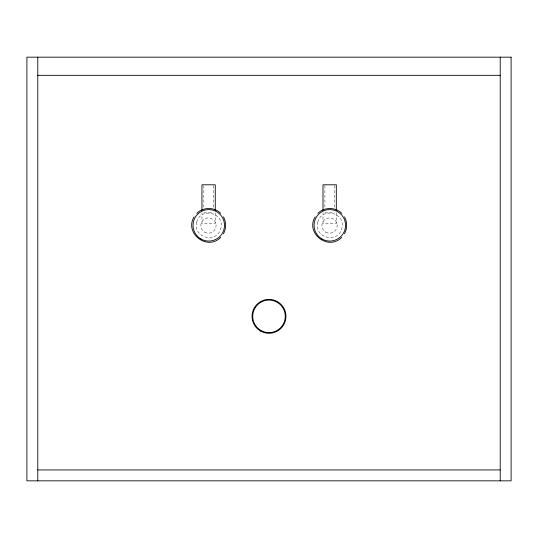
<?xml version="1.0" encoding="UTF-8"?>
<svg xmlns="http://www.w3.org/2000/svg" width="538" height="538" viewBox="0 0 538 538"><rect width="100%" height="100%" fill="white"/><g stroke="black" fill="none" stroke-linecap="round" stroke-linejoin="round"><path stroke-width="0.4" stroke-dasharray="2.69 2.02" d="M203.848 212.638L213.371 212.638M324.898 212.638L334.421 212.638M336.317 212.853L336.317 223.579L322.995 223.579L322.995 212.853M334.421 185.617L334.421 207.722M324.898 185.617L324.898 207.722M215.267 212.853L215.267 223.579L201.945 223.579L201.945 212.853M213.371 185.617L213.371 207.722M203.848 185.617L203.848 207.722M196.726 222.107C192.382 237.688 216.76 244.218 220.788 228.556C225.133 212.974 200.748 206.444 196.726 222.107M317.776 222.107C313.432 237.688 337.81 244.218 341.838 228.556C346.183 212.974 321.798 206.444 317.776 222.107M325.705 232.174A7.64 7.64 0 0 0 337.165 225.556A7.64 7.64 0 0 0 325.705 218.939A7.64 7.64 0 0 0 325.705 232.174M204.655 232.174A7.64 7.64 0 0 0 216.115 225.556A7.64 7.64 0 0 0 204.655 218.939A7.64 7.64 0 0 0 204.655 232.174"/><path stroke-width="0.81" d="M194.077 216.854C184.09 233.357 207.386 251.233 220.741 237.312M223.431 233.801C226.33 228.589 226.33 222.073 223.431 216.854M315.127 216.854C305.14 233.357 328.436 251.233 341.791 237.312M344.481 233.801C347.38 228.589 347.38 222.073 344.481 216.854M196.774 213.351C203.149 206.895 214.366 206.895 220.741 213.351M317.824 213.351C324.199 206.895 335.416 206.895 341.791 213.351M37.794 75.32L500.205 75.32M37.794 469.943L500.205 469.943M500.205 57.163L500.205 480.837M336.317 210.378L336.317 184.796L322.995 184.796L322.995 210.378M215.267 210.378L215.267 184.796L201.945 184.796L201.945 210.378M37.794 57.163L37.794 480.837M511.1 57.163L26.9 57.163L26.9 480.837L511.1 480.837L511.1 57.163M321.939 238.959A15.736 15.736 0 0 0 345.544 225.328A15.736 15.736 0 0 0 321.939 211.703A15.736 15.736 0 0 0 321.939 238.959M260.526 331.018A16.947 16.947 0 0 0 285.947 316.344A16.947 16.947 0 0 0 260.526 301.663A16.947 16.947 0 0 0 260.526 331.018M260.863 330.44A16.274 16.274 0 0 0 285.274 316.344A16.274 16.274 0 0 0 260.863 302.248A16.274 16.274 0 0 0 260.863 330.44M200.889 238.959A15.736 15.736 0 0 0 224.494 225.328A15.736 15.736 0 0 0 200.889 211.703A15.736 15.736 0 0 0 200.889 238.959"/></g></svg>
